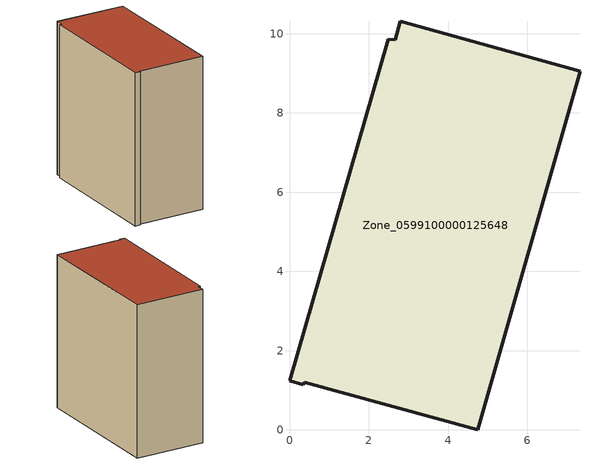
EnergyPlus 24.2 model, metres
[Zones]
Zone_0599100000125648
 floor ground (C_G): 0,1.24 2.5,9.86 2.66,9.84 2.79,10.32 7.33,9.05 4.75,0 0.37,1.21 0.35,1.14 z0
 wall outside (C_F): 0,1.24 0.35,1.14 0.37,1.21 4.75,0 7.33,9.05 2.79,10.32 2.66,9.84 2.5,9.86 0,1.24 z0:10.17
 roof outside (C_R): 2.5,9.86 0,1.24 0.35,1.14 0.37,1.21 4.75,0 7.33,9.05 2.79,10.32 2.66,9.84 z10.17
[BUILDING]
Pand.0599100000125648: North Axis=0; Terrain=City; Loads Convergence Tolerance Value=0.04; Temperature Convergence Tolerance Value=0.4; Solar Distribution=FullExterior; Maximum Number of Warmup Days=25; Minimum Number of Warmup Days=1
[Site:Location]
Rotterdam.The.Hague.AP_ZH_NLD Design_Conditions: Latitude=51.96; Longitude=4.45; Time Zone=1; Elevation=-4.5
[SITE:GROUNDTEMPERATURE:BUILDINGSURFACE]
18, 18, 18, 18, 18, 18, 18, 18, 18, 18, 18, 18
[MATERIAL] Thermal Absorptance=0.9; Solar Absorptance=0.7; Visible Absorptance=0.7
Name | Roughness | Thickness | Conductivity | Density | Specific Heat
G.TI.1946 | MediumSmooth | 0.15 | 1 | 540 | 1210
F.TI.1946 | Rough | 0.3 | 0.857143 | 1920 | 840
R.TI.1946 | MediumRough | 0.2 | 0.1 | 1500 | 1000
[CONSTRUCTION]
C_G: G.TI.1946
C_F: F.TI.1946
C_R: R.TI.1946
[ZONE]
Zone_0599100000125648: Type=1; Multiplier=1; Ceiling Height=Autocalculate; Volume=Autocalculate; Floor Area=autocalculate; Part of Total Floor Area=Yes
[ZONEINFILTRATION:DESIGNFLOWRATE]
Infil_Zone_0599100000125648: Zone or ZoneList or Space or SpaceList=Zone_0599100000125648; Schedule=AlwaysOn; Design Flow Rate Calculation Method=Flow/Area; Flow Rate per Floor Area=0.003; Constant Term Coefficient=1; Temperature Term Coefficient=0; Velocity Term Coefficient=0; Velocity Squared Term Coefficient=0
[HVACTEMPLATE:ZONE:IDEALLOADSAIRSYSTEM]
Zone_0599100000125648: Maximum Heating Supply Air Temperature=50; Minimum Cooling Supply Air Temperature=13; Maximum Heating Supply Air Humidity Ratio=0.0156; Minimum Cooling Supply Air Humidity Ratio=0.0077; Heating Limit=NoLimit; Cooling Limit=NoLimit; Dehumidification Control Type=ConstantSensibleHeatRatio; Cooling Sensible Heat Ratio=0.7; Dehumidification Setpoint=60; Humidification Control Type=None; Humidification Setpoint=30; Outdoor Air Method=None; Outdoor Air Flow Rate per Person=0.00944; Outdoor Air Flow Rate per Zone Floor Area=0; Outdoor Air Flow Rate per Zone=0; Demand Controlled Ventilation Type=None; Outdoor Air Economizer Type=NoEconomizer; Heat Recovery Type=None; Sensible Heat Recovery Effectiveness=0.7; Latent Heat Recovery Effectiveness=0.65
[ZONECONTROL:THERMOSTAT]
ThermostatControl_Zone_0599100000125648: Zone or ZoneList=Zone_0599100000125648; Control Type Schedule=DualSetpointControlType; Control 1=Thermostat_Zone_0599100000125648; Temperature Difference Between Cutout And Setpoint=0
[THERMOSTATSETPOINT:DUALSETPOINT]
Thermostat_Zone_0599100000125648: Heating Setpoint Temperature Schedule=HeatingSetpoint_Zone_0599100000125648; Cooling Setpoint Temperature Schedule=CoolingSetpoint_Zone_0599100000125648
[SCHEDULE:COMPACT]
HeatingSetpoint_Zone_0599100000125648: Through: 12/31, For: AllDays, Until: 24:00, 21
CoolingSetpoint_Zone_0599100000125648: Through: 12/31, For: AllDays, Until: 24:00, 24
DualSetpointControlType: Through: 12/31, For: AllDays, Until: 24:00, 4
AlwaysOn: Through: 12/31, For: AllDays, Until: 24:00, 1
